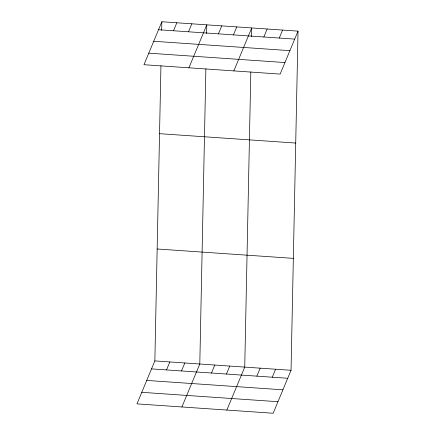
<?xml version="1.0" encoding="UTF-8"?>
<svg xmlns="http://www.w3.org/2000/svg" width="435" height="435" viewBox="0 0 435 435"><rect width="100%" height="100%" fill="white"/><g stroke="black" fill="none" stroke-linecap="round" stroke-linejoin="round"><path stroke-width="0.65" d="M298.029 31.13L280.145 74.091L143.963 64.712L161.847 21.75L298.029 31.13L291.037 370.288L273.153 413.25L136.971 403.87L154.855 360.909L160.939 65.718M161.668 30.412L161.847 21.75M205.88 68.817L199.795 364.008L181.912 406.964M206.609 33.506L206.788 24.844L188.904 67.806M250.821 71.911L244.736 367.102L226.852 410.064M251.55 36.6L251.729 27.938L233.845 70.9M173.505 30.76L176.827 22.783M188.485 31.793L191.808 23.811M218.446 33.854L221.768 25.877M233.426 34.887L236.749 26.91M263.838 36.98L267.161 29.004M279.275 38.046L282.598 30.064M166.513 369.919L169.835 361.942M181.493 370.952L184.815 362.975M211.453 373.018L214.776 365.036M226.434 374.046L229.756 366.069M256.846 376.144L260.168 368.162M272.283 377.205L275.605 369.228M158.525 29.727L294.707 39.106M153.718 41.271L289.906 50.65M148.765 53.168L284.952 62.548M159.536 133.675L295.724 143.055M157.16 248.989L293.348 258.368M154.855 360.909L291.037 370.288M151.532 368.891L287.714 378.271M146.725 380.435L282.913 389.814M141.777 392.326L277.96 401.706"/></g></svg>
